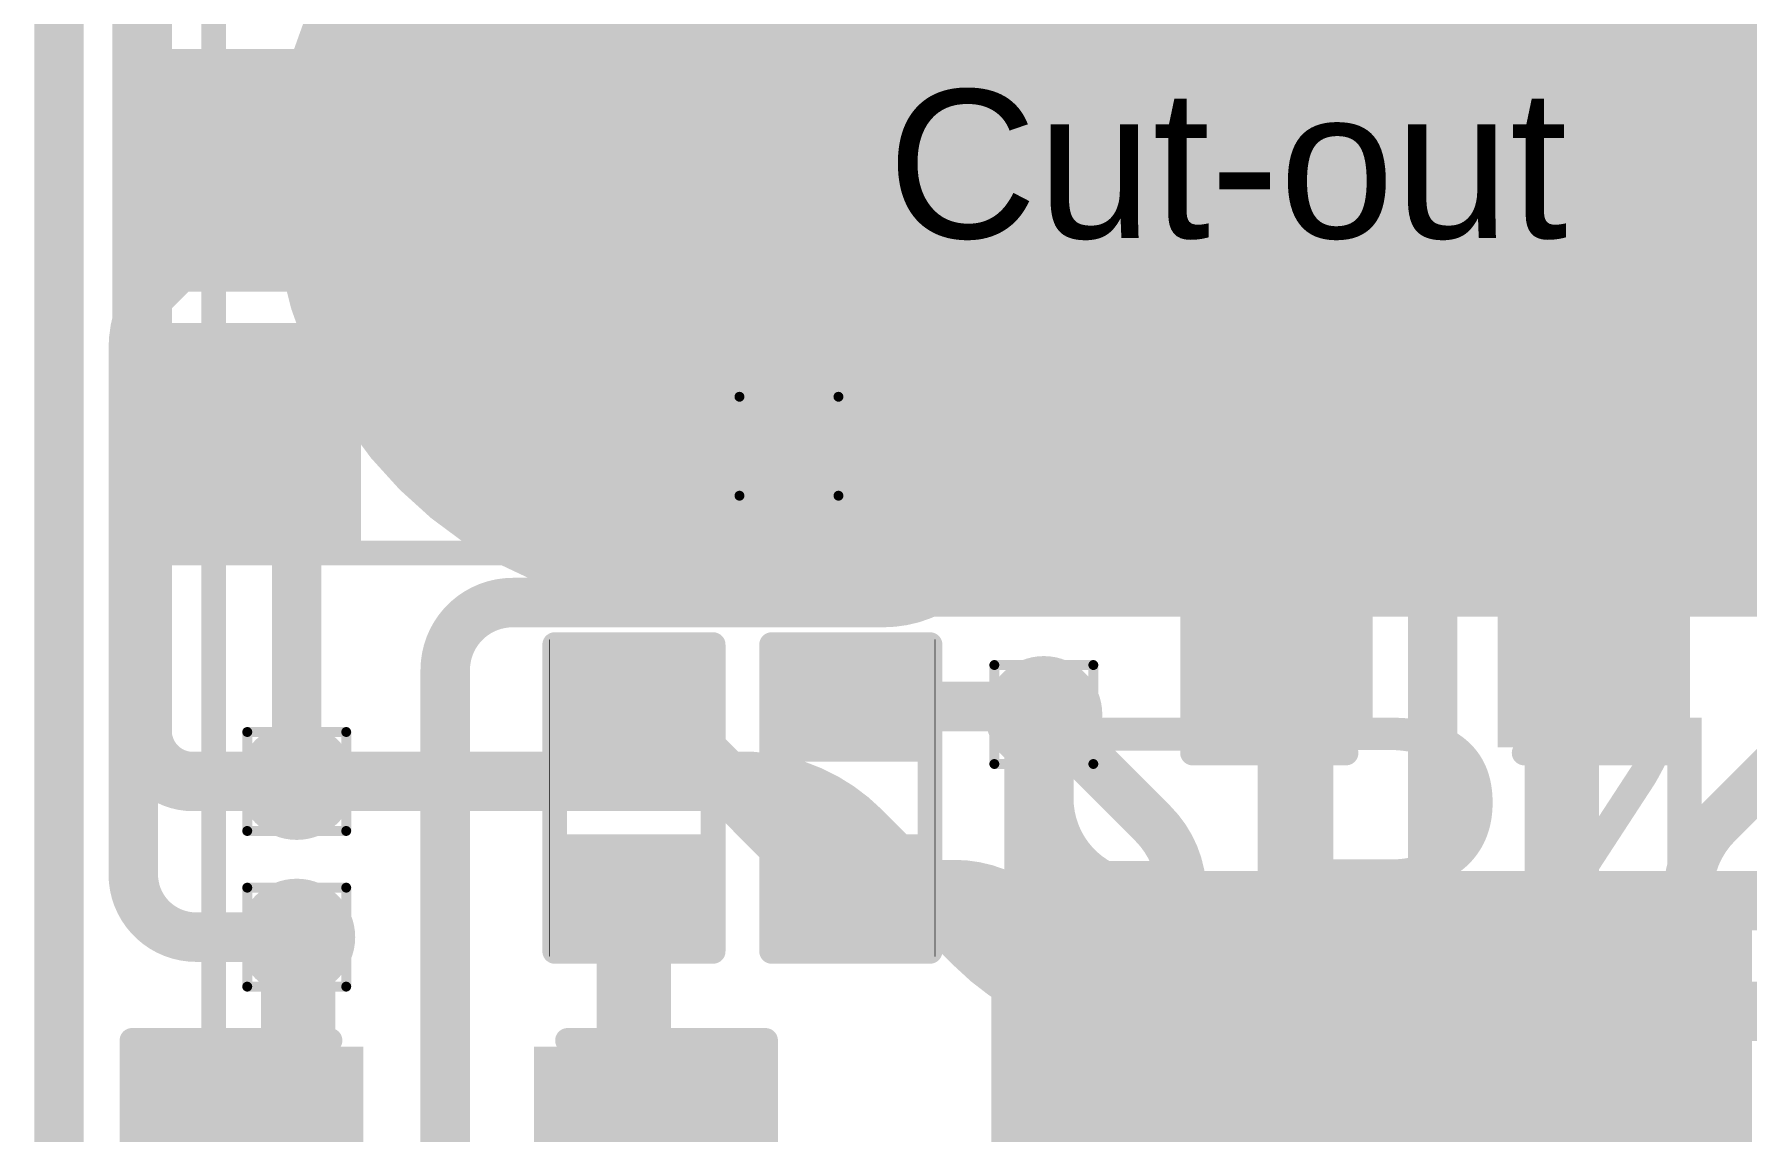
# Model space of a CAD drawing. Header units: inches. Extents: x 3 to 457, y -41 to 239.
# Drawn here: x 153.26 to 162.05, y 8.4 to 14.03 of the extents above; entities that cross this region are included whole.
import ezdxf

# ---------------------------------------------------------------- set-up
doc = ezdxf.new("R2010")
doc.units = ezdxf.units.IN
for name, color, linetype in [('Board Outline', 216, 'Continuous'), ('Bottom Layer', 5, 'Continuous'), ('Bottom Overlay', 54, 'Continuous'), ('Bottom Paste', 16, 'Continuous'), ('Bottom Solder', 6, 'Continuous'), ('Drill Drawing', 1, 'Continuous'), ('Fabrication', 76, 'Continuous'), ('Top Layer', 1, 'Continuous'), ('Top Overlay', 2, 'Continuous'), ('Top Paste', 8, 'Continuous'), ('Top Solder', 216, 'Continuous'), ('Via Holes', 16, 'Continuous')]:
    doc.layers.add(name, color=color, linetype=linetype)
doc.styles.add('Arial', font='', dxfattribs={"height": 0.2})
doc.styles.add('Arial Black_Bold', font='', dxfattribs={"height": 0.2})
doc.styles.get('Arial').set_extended_font_data('Arial')
doc.styles.get('Arial Black_Bold').set_extended_font_data('Arial Black', bold=True)

# ---------------------------------------------------------------- blocks, each defined once
blk = doc.blocks.new('TSSOP_14_79')
at = {"layer": 'Top Layer'}
for points in [[(-3.65, 1.525), (-2.15, 1.525), (-2.15, 1.075), (-3.65, 1.075)], [(-3.65, 0.875), (-2.15, 0.875), (-2.15, 0.425), (-3.65, 0.425)], [(-3.65, 0.225), (-2.15, 0.225), (-2.15, -0.225), (-3.65, -0.225)], [(-3.65, -0.425), (-2.15, -0.425), (-2.15, -0.875), (-3.65, -0.875)], [(-3.65, -1.075), (-2.15, -1.075), (-2.15, -1.525), (-3.65, -1.525)], [(-3.65, -1.725), (-2.15, -1.725), (-2.15, -2.175), (-3.65, -2.175)]]:
    blk.add_hatch(color=1, dxfattribs=at).paths.add_polyline_path(points)
at = {"layer": 'Top Paste'}
for points in [[(-3.65, 1.525), (-2.15, 1.525), (-2.15, 1.075), (-3.65, 1.075)], [(-3.65, 0.875), (-2.15, 0.875), (-2.15, 0.425), (-3.65, 0.425)], [(-3.65, 0.225), (-2.15, 0.225), (-2.15, -0.225), (-3.65, -0.225)], [(-3.65, -0.425), (-2.15, -0.425), (-2.15, -0.875), (-3.65, -0.875)], [(-3.65, -1.075), (-2.15, -1.075), (-2.15, -1.525), (-3.65, -1.525)], [(-3.65, -1.725), (-2.15, -1.725), (-2.15, -2.175), (-3.65, -2.175)]]:
    blk.add_hatch(color=8, dxfattribs=at).paths.add_polyline_path(points)
at = {"layer": 'Top Solder'}
for points in [[(-3.7516, 1.6266), (-2.0484, 1.6266), (-2.0484, 0.9734), (-3.7516, 0.9734)], [(-3.7516, 0.9766), (-2.0484, 0.9766), (-2.0484, 0.3234), (-3.7516, 0.3234)], [(-3.7516, 0.3266), (-2.0484, 0.3266), (-2.0484, -0.3266), (-3.7516, -0.3266)], [(-3.7516, -0.3234), (-2.0484, -0.3234), (-2.0484, -0.9766), (-3.7516, -0.9766)], [(-3.7516, -0.9734), (-2.0484, -0.9734), (-2.0484, -1.6266), (-3.7516, -1.6266)], [(-3.7516, -1.6234), (-2.0484, -1.6234), (-2.0484, -2.2766), (-3.7516, -2.2766)]]:
    blk.add_hatch(color=216, dxfattribs=at).paths.add_polyline_path(points)
blk = doc.blocks.new('R___0402_86')
at = {"layer": 'Top Layer'}
for points in [[(-0.6985, -0.3175), (-0.6985, 0.3175), (-0.2413, 0.3175), (-0.2413, -0.3175)], [(0.2413, -0.3175), (0.2413, 0.3175), (0.6985, 0.3175), (0.6985, -0.3175)]]:
    blk.add_hatch(color=1, dxfattribs=at).paths.add_polyline_path(points)
at = {"layer": 'Top Paste'}
for points in [[(-0.6985, -0.3175), (-0.6985, 0.3175), (-0.2413, 0.3175), (-0.2413, -0.3175)], [(0.2413, -0.3175), (0.2413, 0.3175), (0.6985, 0.3175), (0.6985, -0.3175)]]:
    blk.add_hatch(color=8, dxfattribs=at).paths.add_polyline_path(points)
at = {"layer": 'Top Solder'}
for points in [[(-0.7535, -0.3725), (-0.7535, 0.3725), (-0.1863, 0.3725), (-0.1863, -0.3725)], [(0.1863, -0.3725), (0.1863, 0.3725), (0.7535, 0.3725), (0.7535, -0.3725)]]:
    blk.add_hatch(color=216, dxfattribs=at).paths.add_polyline_path(points)
at = {"layer": 'Top Overlay'}
for points in [[(-0.7874, -0.4064, 0.127, 0.127, 0), (-0.7874, 0.4064, 0.127, 0.127, 0)], [(0.7874, 0.4064, 0.127, 0.127, 0), (-0.7874, 0.4064, 0.127, 0.127, 0)], [(0.7874, -0.4064, 0.127, 0.127, 0), (0.7874, 0.4064, 0.127, 0.127, 0)], [(0.7874, -0.4064, 0.127, 0.127, 0), (-0.7874, -0.4064, 0.127, 0.127, 0)], [(0.8128, -0.4318, 0.00323, 0.00323, 0), (-0.8128, -0.4318, 0.00323, 0.00323, 0)]]:
    blk.add_lwpolyline(points, format="xyseb", dxfattribs=at)
for points in [[(-0.8191, 0.4064, 0.0635, 0.0635, 1), (-0.7556, 0.4064, 0.0635, 0.0635, 1)], [(-0.8191, 0.4064, 0.0635, 0.0635, 1), (-0.7556, 0.4064, 0.0635, 0.0635, 1)], [(0.7556, 0.4064, 0.0635, 0.0635, 1), (0.8191, 0.4064, 0.0635, 0.0635, 1)], [(0.7556, 0.4064, 0.0635, 0.0635, 1), (0.8191, 0.4064, 0.0635, 0.0635, 1)], [(-0.8191, -0.4064, 0.0635, 0.0635, 1), (-0.7556, -0.4064, 0.0635, 0.0635, 1)], [(-0.8191, -0.4064, 0.0635, 0.0635, 1), (-0.7556, -0.4064, 0.0635, 0.0635, 1)], [(0.7556, -0.4064, 0.0635, 0.0635, 1), (0.8191, -0.4064, 0.0635, 0.0635, 1)], [(0.7556, -0.4064, 0.0635, 0.0635, 1), (0.8191, -0.4064, 0.0635, 0.0635, 1)], [(-0.8136, -0.4318, 0.00161, 0.00161, 1), (-0.812, -0.4318, 0.00161, 0.00161, 1)], [(0.812, -0.4318, 0.00161, 0.00161, 1), (0.8136, -0.4318, 0.00161, 0.00161, 1)]]:
    blk.add_lwpolyline(points, format="xyseb", close=True, dxfattribs=at)
blk = doc.blocks.new('R___0402_91')
at = {"layer": 'Top Layer'}
for points in [[(-0.6985, -0.3175), (-0.6985, 0.3175), (-0.2413, 0.3175), (-0.2413, -0.3175)], [(0.2413, -0.3175), (0.2413, 0.3175), (0.6985, 0.3175), (0.6985, -0.3175)]]:
    blk.add_hatch(color=1, dxfattribs=at).paths.add_polyline_path(points)
at = {"layer": 'Top Paste'}
for points in [[(-0.6985, -0.3175), (-0.6985, 0.3175), (-0.2413, 0.3175), (-0.2413, -0.3175)], [(0.2413, -0.3175), (0.2413, 0.3175), (0.6985, 0.3175), (0.6985, -0.3175)]]:
    blk.add_hatch(color=8, dxfattribs=at).paths.add_polyline_path(points)
at = {"layer": 'Top Solder'}
for points in [[(-0.7535, -0.3725), (-0.7535, 0.3725), (-0.1863, 0.3725), (-0.1863, -0.3725)], [(0.1863, -0.3725), (0.1863, 0.3725), (0.7535, 0.3725), (0.7535, -0.3725)]]:
    blk.add_hatch(color=216, dxfattribs=at).paths.add_polyline_path(points)
at = {"layer": 'Top Overlay'}
for points in [[(-0.7874, 0.4064, 0.127, 0.127, 0), (-0.7874, -0.4064, 0.127, 0.127, 0)], [(-0.7874, 0.4064, 0.127, 0.127, 0), (0.7874, 0.4064, 0.127, 0.127, 0)], [(0.7874, 0.4064, 0.127, 0.127, 0), (0.7874, -0.4064, 0.127, 0.127, 0)], [(-0.7874, -0.4064, 0.127, 0.127, 0), (0.7874, -0.4064, 0.127, 0.127, 0)], [(-0.8128, -0.4318, 0.00323, 0.00323, 0), (0.8128, -0.4318, 0.00323, 0.00323, 0)]]:
    blk.add_lwpolyline(points, format="xyseb", dxfattribs=at)
for points in [[(-0.8191, 0.4064, 0.0635, 0.0635, 1), (-0.7556, 0.4064, 0.0635, 0.0635, 1)], [(-0.8191, 0.4064, 0.0635, 0.0635, 1), (-0.7556, 0.4064, 0.0635, 0.0635, 1)], [(0.7556, 0.4064, 0.0635, 0.0635, 1), (0.8191, 0.4064, 0.0635, 0.0635, 1)], [(0.7556, 0.4064, 0.0635, 0.0635, 1), (0.8191, 0.4064, 0.0635, 0.0635, 1)], [(-0.8191, -0.4064, 0.0635, 0.0635, 1), (-0.7556, -0.4064, 0.0635, 0.0635, 1)], [(-0.8191, -0.4064, 0.0635, 0.0635, 1), (-0.7556, -0.4064, 0.0635, 0.0635, 1)], [(0.7556, -0.4064, 0.0635, 0.0635, 1), (0.8191, -0.4064, 0.0635, 0.0635, 1)], [(0.7556, -0.4064, 0.0635, 0.0635, 1), (0.8191, -0.4064, 0.0635, 0.0635, 1)], [(-0.8136, -0.4318, 0.00161, 0.00161, 1), (-0.812, -0.4318, 0.00161, 0.00161, 1)], [(0.812, -0.4318, 0.00161, 0.00161, 1), (0.8136, -0.4318, 0.00161, 0.00161, 1)]]:
    blk.add_lwpolyline(points, format="xyseb", close=True, dxfattribs=at)
blk = doc.blocks.new('C___0805_99')
at = {"layer": 'Top Layer'}
for points in [[(-1.524, 0.762), (-0.508, 0.762), (-0.508, -0.762), (-1.524, -0.762)], [(0.508, 0.762), (1.524, 0.762), (1.524, -0.762), (0.508, -0.762)]]:
    blk.add_hatch(color=1, dxfattribs=at).paths.add_polyline_path(points)
at = {"layer": 'Top Paste'}
for points in [[(-1.524, 0.762), (-0.508, 0.762), (-0.508, -0.762), (-1.524, -0.762)], [(0.508, 0.762), (1.524, 0.762), (1.524, -0.762), (0.508, -0.762)]]:
    blk.add_hatch(color=8, dxfattribs=at).paths.add_polyline_path(points)
at = {"layer": 'Top Solder'}
for points in [[(-1.594, 0.832), (-0.438, 0.832), (-0.438, -0.832), (-1.594, -0.832)], [(0.438, 0.832), (1.594, 0.832), (1.594, -0.832), (0.438, -0.832)]]:
    blk.add_hatch(color=216, dxfattribs=at).paths.add_polyline_path(points)
at = {"layer": 'Top Overlay'}
for points in [[(-1.6256, 0.8636, 0.127, 0.127, 0), (-1.6256, -0.8636, 0.127, 0.127, 0)], [(-0.6096, 0.8636, 0.127, 0.127, 0), (-1.6256, 0.8636, 0.127, 0.127, 0)], [(1.6256, 0.8636, 0.127, 0.127, 0), (0.6096, 0.8636, 0.127, 0.127, 0)], [(1.6256, 0.8636, 0.127, 0.127, 0), (1.6256, -0.8636, 0.127, 0.127, 0)], [(-0.6096, -0.8636, 0.127, 0.127, 0), (-1.6256, -0.8636, 0.127, 0.127, 0)], [(1.6256, -0.8636, 0.127, 0.127, 0), (0.6096, -0.8636, 0.127, 0.127, 0)]]:
    blk.add_lwpolyline(points, format="xyseb", dxfattribs=at)
for points in [[(-1.6574, 0.8636, 0.0635, 0.0635, 1), (-1.5938, 0.8636, 0.0635, 0.0635, 1)], [(-1.6574, 0.8636, 0.0635, 0.0635, 1), (-1.5938, 0.8636, 0.0635, 0.0635, 1)], [(-0.6413, 0.8636, 0.0635, 0.0635, 1), (-0.5778, 0.8636, 0.0635, 0.0635, 1)], [(0.5778, 0.8636, 0.0635, 0.0635, 1), (0.6413, 0.8636, 0.0635, 0.0635, 1)], [(1.5938, 0.8636, 0.0635, 0.0635, 1), (1.6574, 0.8636, 0.0635, 0.0635, 1)], [(1.5938, 0.8636, 0.0635, 0.0635, 1), (1.6574, 0.8636, 0.0635, 0.0635, 1)], [(-1.6574, -0.8636, 0.0635, 0.0635, 1), (-1.5938, -0.8636, 0.0635, 0.0635, 1)], [(-1.6574, -0.8636, 0.0635, 0.0635, 1), (-1.5938, -0.8636, 0.0635, 0.0635, 1)], [(-0.6413, -0.8636, 0.0635, 0.0635, 1), (-0.5778, -0.8636, 0.0635, 0.0635, 1)], [(0.5778, -0.8636, 0.0635, 0.0635, 1), (0.6413, -0.8636, 0.0635, 0.0635, 1)], [(1.5938, -0.8636, 0.0635, 0.0635, 1), (1.6574, -0.8636, 0.0635, 0.0635, 1)], [(1.5938, -0.8636, 0.0635, 0.0635, 1), (1.6574, -0.8636, 0.0635, 0.0635, 1)]]:
    blk.add_lwpolyline(points, format="xyseb", close=True, dxfattribs=at)
blk = doc.blocks.new('C___0603_103')
at = {"layer": 'Top Layer'}
for points in [[(-0.381, 0.4445), (-0.381, -0.4445), (-1.143, -0.4445), (-1.143, 0.4445)], [(1.143, 0.4445), (1.143, -0.4445), (0.381, -0.4445), (0.381, 0.4445)]]:
    blk.add_hatch(color=1, dxfattribs=at).paths.add_polyline_path(points)
at = {"layer": 'Top Paste'}
for points in [[(-0.381, 0.4445), (-0.381, -0.4445), (-1.143, -0.4445), (-1.143, 0.4445)], [(1.143, 0.4445), (1.143, -0.4445), (0.381, -0.4445), (0.381, 0.4445)]]:
    blk.add_hatch(color=8, dxfattribs=at).paths.add_polyline_path(points)
at = {"layer": 'Top Solder'}
for points in [[(-0.321, 0.5045), (-0.321, -0.5045), (-1.203, -0.5045), (-1.203, 0.5045)], [(1.203, 0.5045), (1.203, -0.5045), (0.321, -0.5045), (0.321, 0.5045)]]:
    blk.add_hatch(color=216, dxfattribs=at).paths.add_polyline_path(points)
at = {"layer": 'Top Overlay'}
for points in [[(-0.4572, 0.5334, 0.127, 0.127, 0), (-1.2446, 0.5334, 0.127, 0.127, 0)], [(-1.2446, 0.5334, 0.127, 0.127, 0), (-1.2446, -0.5334, 0.127, 0.127, 0)], [(1.2446, 0.5334, 0.127, 0.127, 0), (0.4572, 0.5334, 0.127, 0.127, 0)], [(1.2446, 0.5334, 0.127, 0.127, 0), (1.2446, -0.5334, 0.127, 0.127, 0)], [(-0.4572, -0.5334, 0.127, 0.127, 0), (-1.2446, -0.5334, 0.127, 0.127, 0)], [(1.2446, -0.5334, 0.127, 0.127, 0), (0.4572, -0.5334, 0.127, 0.127, 0)]]:
    blk.add_lwpolyline(points, format="xyseb", dxfattribs=at)
for points in [[(-1.2764, 0.5334, 0.0635, 0.0635, 1), (-1.2128, 0.5334, 0.0635, 0.0635, 1)], [(-1.2764, 0.5334, 0.0635, 0.0635, 1), (-1.2128, 0.5334, 0.0635, 0.0635, 1)], [(-0.4889, 0.5334, 0.0635, 0.0635, 1), (-0.4254, 0.5334, 0.0635, 0.0635, 1)], [(0.4254, 0.5334, 0.0635, 0.0635, 1), (0.4889, 0.5334, 0.0635, 0.0635, 1)], [(1.2128, 0.5334, 0.0635, 0.0635, 1), (1.2764, 0.5334, 0.0635, 0.0635, 1)], [(1.2128, 0.5334, 0.0635, 0.0635, 1), (1.2764, 0.5334, 0.0635, 0.0635, 1)], [(-1.2764, -0.5334, 0.0635, 0.0635, 1), (-1.2128, -0.5334, 0.0635, 0.0635, 1)], [(-1.2764, -0.5334, 0.0635, 0.0635, 1), (-1.2128, -0.5334, 0.0635, 0.0635, 1)], [(-0.4889, -0.5334, 0.0635, 0.0635, 1), (-0.4254, -0.5334, 0.0635, 0.0635, 1)], [(0.4254, -0.5334, 0.0635, 0.0635, 1), (0.4889, -0.5334, 0.0635, 0.0635, 1)], [(1.2128, -0.5334, 0.0635, 0.0635, 1), (1.2764, -0.5334, 0.0635, 0.0635, 1)], [(1.2128, -0.5334, 0.0635, 0.0635, 1), (1.2764, -0.5334, 0.0635, 0.0635, 1)]]:
    blk.add_lwpolyline(points, format="xyseb", close=True, dxfattribs=at)
blk = doc.blocks.new('____0402_105')
at = {"layer": 'Top Layer'}
for points in [[(-0.6985, -0.3175), (-0.6985, 0.3175), (-0.2413, 0.3175), (-0.2413, -0.3175)], [(0.2413, -0.3175), (0.2413, 0.3175), (0.6985, 0.3175), (0.6985, -0.3175)]]:
    blk.add_hatch(color=1, dxfattribs=at).paths.add_polyline_path(points)
at = {"layer": 'Top Paste'}
for points in [[(-0.6985, -0.3175), (-0.6985, 0.3175), (-0.2413, 0.3175), (-0.2413, -0.3175)], [(0.2413, -0.3175), (0.2413, 0.3175), (0.6985, 0.3175), (0.6985, -0.3175)]]:
    blk.add_hatch(color=8, dxfattribs=at).paths.add_polyline_path(points)
at = {"layer": 'Top Solder'}
for points in [[(-0.7585, -0.3775), (-0.7585, 0.3775), (-0.1813, 0.3775), (-0.1813, -0.3775)], [(0.1813, -0.3775), (0.1813, 0.3775), (0.7585, 0.3775), (0.7585, -0.3775)]]:
    blk.add_hatch(color=216, dxfattribs=at).paths.add_polyline_path(points)
at = {"layer": 'Top Overlay'}
for points in [[(-0.2794, 0.4064, 0.127, 0.127, 0), (-0.7874, 0.4064, 0.127, 0.127, 0)], [(-0.7874, 0.4064, 0.127, 0.127, 0), (-0.7874, -0.4064, 0.127, 0.127, 0)], [(0.7874, 0.4064, 0.127, 0.127, 0), (0.2794, 0.4064, 0.127, 0.127, 0)], [(0.7874, 0.4064, 0.127, 0.127, 0), (0.7874, -0.4064, 0.127, 0.127, 0)], [(-0.2794, -0.4064, 0.127, 0.127, 0), (-0.7874, -0.4064, 0.127, 0.127, 0)], [(0.7874, -0.4064, 0.127, 0.127, 0), (0.2794, -0.4064, 0.127, 0.127, 0)]]:
    blk.add_lwpolyline(points, format="xyseb", dxfattribs=at)
for points in [[(-0.8191, 0.4064, 0.0635, 0.0635, 1), (-0.7556, 0.4064, 0.0635, 0.0635, 1)], [(-0.8191, 0.4064, 0.0635, 0.0635, 1), (-0.7556, 0.4064, 0.0635, 0.0635, 1)], [(-0.3111, 0.4064, 0.0635, 0.0635, 1), (-0.2477, 0.4064, 0.0635, 0.0635, 1)], [(0.2477, 0.4064, 0.0635, 0.0635, 1), (0.3111, 0.4064, 0.0635, 0.0635, 1)], [(0.7556, 0.4064, 0.0635, 0.0635, 1), (0.8191, 0.4064, 0.0635, 0.0635, 1)], [(0.7556, 0.4064, 0.0635, 0.0635, 1), (0.8191, 0.4064, 0.0635, 0.0635, 1)], [(-0.8191, -0.4064, 0.0635, 0.0635, 1), (-0.7556, -0.4064, 0.0635, 0.0635, 1)], [(-0.8191, -0.4064, 0.0635, 0.0635, 1), (-0.7556, -0.4064, 0.0635, 0.0635, 1)], [(-0.3111, -0.4064, 0.0635, 0.0635, 1), (-0.2477, -0.4064, 0.0635, 0.0635, 1)], [(0.2477, -0.4064, 0.0635, 0.0635, 1), (0.3111, -0.4064, 0.0635, 0.0635, 1)], [(0.7556, -0.4064, 0.0635, 0.0635, 1), (0.8191, -0.4064, 0.0635, 0.0635, 1)], [(0.7556, -0.4064, 0.0635, 0.0635, 1), (0.8191, -0.4064, 0.0635, 0.0635, 1)]]:
    blk.add_lwpolyline(points, format="xyseb", close=True, dxfattribs=at)
blk = doc.blocks.new('S______B______120')
at = {"layer": 'Top Layer'}
for points in [[(-1.143, -0.4445), (-1.143, 0.4445), (-0.381, 0.4445), (-0.381, -0.4445)], [(0.381, -0.4445), (0.381, 0.4445), (1.143, 0.4445), (1.143, -0.4445)]]:
    blk.add_hatch(color=1, dxfattribs=at).paths.add_polyline_path(points)
at = {"layer": 'Top Paste'}
for points in [[(-1.143, -0.4445), (-1.143, 0.4445), (-0.381, 0.4445), (-0.381, -0.4445)], [(0.381, -0.4445), (0.381, 0.4445), (1.143, 0.4445), (1.143, -0.4445)]]:
    blk.add_hatch(color=8, dxfattribs=at).paths.add_polyline_path(points)
at = {"layer": 'Top Solder'}
for points in [[(-1.2446, -0.5461), (-1.2446, 0.5461), (-0.2794, 0.5461), (-0.2794, -0.5461)], [(0.2794, -0.5461), (0.2794, 0.5461), (1.2446, 0.5461), (1.2446, -0.5461)]]:
    blk.add_hatch(color=216, dxfattribs=at).paths.add_polyline_path(points)
at = {"layer": 'Top Overlay'}
for points in [[(-1.27, -0.5588, 0.127, 0.127, 0), (-1.27, 0.5588, 0.127, 0.127, 0)], [(-1.27, 0.5588, 0.127, 0.127, 0), (1.27, 0.5588, 0.127, 0.127, 0)], [(1.27, -0.5588, 0.127, 0.127, 0), (1.27, 0.5588, 0.127, 0.127, 0)], [(-1.27, -0.5588, 0.127, 0.127, 0), (1.27, -0.5588, 0.127, 0.127, 0)]]:
    blk.add_lwpolyline(points, format="xyseb", dxfattribs=at)
for points in [[(-1.30175, 0.5588, 0.0635, 0.0635, 1), (-1.23825, 0.5588, 0.0635, 0.0635, 1)], [(-1.30175, 0.5588, 0.0635, 0.0635, 1), (-1.23825, 0.5588, 0.0635, 0.0635, 1)], [(1.23825, 0.5588, 0.0635, 0.0635, 1), (1.30175, 0.5588, 0.0635, 0.0635, 1)], [(1.23825, 0.5588, 0.0635, 0.0635, 1), (1.30175, 0.5588, 0.0635, 0.0635, 1)], [(-1.30175, -0.5588, 0.0635, 0.0635, 1), (-1.23825, -0.5588, 0.0635, 0.0635, 1)], [(-1.30175, -0.5588, 0.0635, 0.0635, 1), (-1.23825, -0.5588, 0.0635, 0.0635, 1)], [(1.23825, -0.5588, 0.0635, 0.0635, 1), (1.30175, -0.5588, 0.0635, 0.0635, 1)], [(1.23825, -0.5588, 0.0635, 0.0635, 1), (1.30175, -0.5588, 0.0635, 0.0635, 1)]]:
    blk.add_lwpolyline(points, format="xyseb", close=True, dxfattribs=at)
blk = doc.blocks.new('S______B______121')
at = {"layer": 'Top Layer'}
for points in [[(-1.143, -0.4445), (-1.143, 0.4445), (-0.381, 0.4445), (-0.381, -0.4445)], [(0.381, -0.4445), (0.381, 0.4445), (1.143, 0.4445), (1.143, -0.4445)]]:
    blk.add_hatch(color=1, dxfattribs=at).paths.add_polyline_path(points)
at = {"layer": 'Top Paste'}
for points in [[(-1.143, -0.4445), (-1.143, 0.4445), (-0.381, 0.4445), (-0.381, -0.4445)], [(0.381, -0.4445), (0.381, 0.4445), (1.143, 0.4445), (1.143, -0.4445)]]:
    blk.add_hatch(color=8, dxfattribs=at).paths.add_polyline_path(points)
at = {"layer": 'Top Solder'}
for points in [[(-1.2446, -0.5461), (-1.2446, 0.5461), (-0.2794, 0.5461), (-0.2794, -0.5461)], [(0.2794, -0.5461), (0.2794, 0.5461), (1.2446, 0.5461), (1.2446, -0.5461)]]:
    blk.add_hatch(color=216, dxfattribs=at).paths.add_polyline_path(points)
at = {"layer": 'Top Overlay'}
for points in [[(1.27, 0.5588, 0.127, 0.127, 0), (-1.27, 0.5588, 0.127, 0.127, 0)], [(-1.27, 0.5588, 0.127, 0.127, 0), (-1.27, -0.5588, 0.127, 0.127, 0)], [(1.27, 0.5588, 0.127, 0.127, 0), (1.27, -0.5588, 0.127, 0.127, 0)], [(1.27, -0.5588, 0.127, 0.127, 0), (-1.27, -0.5588, 0.127, 0.127, 0)]]:
    blk.add_lwpolyline(points, format="xyseb", dxfattribs=at)
for points in [[(-1.30175, 0.5588, 0.0635, 0.0635, 1), (-1.23825, 0.5588, 0.0635, 0.0635, 1)], [(-1.30175, 0.5588, 0.0635, 0.0635, 1), (-1.23825, 0.5588, 0.0635, 0.0635, 1)], [(1.23825, 0.5588, 0.0635, 0.0635, 1), (1.30175, 0.5588, 0.0635, 0.0635, 1)], [(1.23825, 0.5588, 0.0635, 0.0635, 1), (1.30175, 0.5588, 0.0635, 0.0635, 1)], [(-1.30175, -0.5588, 0.0635, 0.0635, 1), (-1.23825, -0.5588, 0.0635, 0.0635, 1)], [(-1.30175, -0.5588, 0.0635, 0.0635, 1), (-1.23825, -0.5588, 0.0635, 0.0635, 1)], [(1.23825, -0.5588, 0.0635, 0.0635, 1), (1.30175, -0.5588, 0.0635, 0.0635, 1)], [(1.23825, -0.5588, 0.0635, 0.0635, 1), (1.30175, -0.5588, 0.0635, 0.0635, 1)]]:
    blk.add_lwpolyline(points, format="xyseb", close=True, dxfattribs=at)
blk = doc.blocks.new('SEMG_PAD_B_240')
at = {"layer": 'Bottom Layer'}
h = blk.add_hatch(color=5, dxfattribs=at)
edge = h.paths.add_edge_path()
edge.add_arc((-3.15, 0.0128), 2.1, 90, 270)
edge.add_line((-3.15, -2.0872), (3.15, -2.0872))
edge.add_arc((3.15, 0.0128), 2.1, 270, 450)
edge.add_line((3.15, 2.1128), (-3.15, 2.1128))
at = {"layer": 'Bottom Paste'}
h = blk.add_hatch(color=16, dxfattribs=at)
edge = h.paths.add_edge_path()
edge.add_arc((-3.15, 0.0128), 2.1, 90, 270)
edge.add_line((-3.15, -2.0872), (3.15, -2.0872))
edge.add_arc((3.15, 0.0128), 2.1, 270, 450)
edge.add_line((3.15, 2.1128), (-3.15, 2.1128))
at = {"layer": 'Bottom Solder'}
h = blk.add_hatch(color=6, dxfattribs=at)
edge = h.paths.add_edge_path()
edge.add_arc((-3.15, 0.0128), 2.2016, 90, 270)
edge.add_line((-3.15, -2.1888), (3.15, -2.1888))
edge.add_arc((3.15, 0.0128), 2.2016, 270, 450)
edge.add_line((3.15, 2.2144), (-3.15, 2.2144))
at = {"layer": 'Bottom Overlay'}
blk.add_lwpolyline([(5.6833, 10.9658, 0.127, 0.127, 0), (5.6833, -10.9656, 0.127, 0.127, 0)], format="xyseb", dxfattribs=at)

msp = doc.modelspace()

# ---------------------------------------------------------------- hatches: boundary and pattern name
at = {"layer": 'Bottom Layer'}
h = msp.add_hatch(color=5, dxfattribs=at)
edge = h.paths.add_edge_path()
edge.add_arc((157.1374, 11.9183), 0.3, 0, 360)
h = msp.add_hatch(color=5, dxfattribs=at)
edge = h.paths.add_edge_path()
edge.add_arc((158.4455, 10.541), 0.3, 0, 360)
h = msp.add_hatch(color=5, dxfattribs=at)
edge = h.paths.add_edge_path()
edge.add_arc((154.6114, 10.1972), 0.3, 0, 360)
h = msp.add_hatch(color=5, dxfattribs=at)
edge = h.paths.add_edge_path()
edge.add_arc((154.6114, 9.398), 0.3, 0, 360)
at = {"layer": 'Top Layer'}
msp.add_hatch(color=1, dxfattribs=at).paths.add_polyline_path([(161.1519, 12.4136), (161.7932, 12.4136), (161.7932, 13.0486), (161.1519, 13.0486)])
h = msp.add_hatch(color=1, dxfattribs=at)
edge = h.paths.add_edge_path()
edge.add_arc((157.1374, 11.9183), 0.3, 0, 360)
h = msp.add_hatch(color=1, dxfattribs=at)
edge = h.paths.add_edge_path()
edge.add_arc((158.4455, 10.541), 0.3, 0, 360)
h = msp.add_hatch(color=1, dxfattribs=at)
edge = h.paths.add_edge_path()
edge.add_arc((154.6114, 10.1972), 0.3, 0, 360)
h = msp.add_hatch(color=1, dxfattribs=at)
edge = h.paths.add_edge_path()
edge.add_arc((154.6114, 9.398), 0.3, 0, 360)
at = {"layer": 'Via Holes'}
h = msp.add_hatch(color=7, dxfattribs=at)
edge = h.paths.add_edge_path()
edge.add_arc((157.1374, 11.9183), 0.15, 0, 360)
h = msp.add_hatch(color=7, dxfattribs=at)
edge = h.paths.add_edge_path()
edge.add_arc((158.4455, 10.541), 0.15, 0, 360)
h = msp.add_hatch(color=7, dxfattribs=at)
edge = h.paths.add_edge_path()
edge.add_arc((154.6114, 10.1972), 0.15, 0, 360)
h = msp.add_hatch(color=7, dxfattribs=at)
edge = h.paths.add_edge_path()
edge.add_arc((154.6114, 9.398), 0.15, 0, 360)

# ---------------------------------------------------------------- linework, layer by layer
at = {"layer": 'Board Outline'}
msp.add_lwpolyline([(153.3913, 2.3169, 0.127, 0.127, 0), (153.3915, 24.1726, 0.127, 0.127, 0)], format="xyseb", dxfattribs=at)
at = {"layer": 'Bottom Layer'}
for points in [[(153.818, 10.4572, 0.3048, 0.3048, 0), (153.818, 16.9572, 0.3048, 0.3048, 0)], [(158.4455, 10.1105, 0.3048, 0.3048, 0), (158.4455, 10.541, 0.3048, 0.3048, 0)], [(154.078, 10.1972, 0.3048, 0.3048, -0.414214), (153.818, 10.4572, 0.3048, 0.3048, 0)], [(154.078, 10.1972, 0.3048, 0.3048, 0), (154.6114, 10.1972, 0.3048, 0.3048, 0)], [(154.6114, 10.1972, 0.3048, 0.3048, 0), (156.8151, 10.1972, 0.3048, 0.3048, 0)], [(156.8151, 10.1972, 0.3048, 0.3048, 0), (156.8582, 10.1989, 0.3048, 0.3048, 0)], [(156.8582, 10.1989, 0.3048, 0.3048, -0.209443), (157.5056, 9.9458, 0.3048, 0.3048, 0)], [(158.9714, 9.5846, 0.3048, 0.3048, -0.414214), (158.4455, 10.1105, 0.3048, 0.3048, 0)], [(157.5056, 9.9458, 0.3048, 0.3048, 0), (158.0965, 9.3549, 0.3048, 0.3048, 0)], [(158.9714, 9.5846, 0.3048, 0.3048, 0), (164.6183, 9.5846, 0.3048, 0.3048, 0)], [(154.6182, 6.1881, 0.381, 0.381, 0), (154.6182, 9.398, 0.381, 0.381, 0)], [(158.9094, 9.017, 0.3048, 0.3048, -0.199559), (158.0965, 9.3549, 0.3048, 0.3048, 0)], [(158.9094, 9.017, 0.3048, 0.3048, 0), (163.857, 9.017, 0.3048, 0.3048, 0)]]:
    msp.add_lwpolyline(points, format="xyseb", dxfattribs=at)
for points in [[(158.3693, 10.541, 0.1524, 0.1524, 1), (158.5217, 10.541, 0.1524, 0.1524, 1)], [(153.7418, 10.4572, 0.1524, 0.1524, 1), (153.8942, 10.4572, 0.1524, 0.1524, 1)], [(153.7418, 10.4572, 0.1524, 0.1524, 1), (153.8942, 10.4572, 0.1524, 0.1524, 1)], [(154.0018, 10.1972, 0.1524, 0.1524, 1), (154.1542, 10.1972, 0.1524, 0.1524, 1)], [(154.0018, 10.1972, 0.1524, 0.1524, 1), (154.1542, 10.1972, 0.1524, 0.1524, 1)], [(154.5352, 10.1972, 0.1524, 0.1524, 1), (154.6876, 10.1972, 0.1524, 0.1524, 1)], [(154.5352, 10.1972, 0.1524, 0.1524, 1), (154.6876, 10.1972, 0.1524, 0.1524, 1)], [(156.7389, 10.1972, 0.1524, 0.1524, 1), (156.8913, 10.1972, 0.1524, 0.1524, 1)], [(156.7389, 10.1972, 0.1524, 0.1524, 1), (156.8913, 10.1972, 0.1524, 0.1524, 1)], [(156.782, 10.1989, 0.1524, 0.1524, 1), (156.9344, 10.1989, 0.1524, 0.1524, 1)], [(156.782, 10.1989, 0.1524, 0.1524, 1), (156.9344, 10.1989, 0.1524, 0.1524, 1)], [(158.3693, 10.1105, 0.1524, 0.1524, 1), (158.5217, 10.1105, 0.1524, 0.1524, 1)], [(158.3693, 10.1105, 0.1524, 0.1524, 1), (158.5217, 10.1105, 0.1524, 0.1524, 1)], [(157.4294, 9.9458, 0.1524, 0.1524, 1), (157.5818, 9.9458, 0.1524, 0.1524, 1)], [(157.4294, 9.9458, 0.1524, 0.1524, 1), (157.5818, 9.9458, 0.1524, 0.1524, 1)], [(158.8952, 9.5846, 0.1524, 0.1524, 1), (159.0476, 9.5846, 0.1524, 0.1524, 1)], [(158.8952, 9.5846, 0.1524, 0.1524, 1), (159.0476, 9.5846, 0.1524, 0.1524, 1)], [(154.523, 9.398, 0.1905, 0.1905, 1), (154.7135, 9.398, 0.1905, 0.1905, 1)], [(158.0203, 9.3549, 0.1524, 0.1524, 1), (158.1727, 9.3549, 0.1524, 0.1524, 1)], [(158.0203, 9.3549, 0.1524, 0.1524, 1), (158.1727, 9.3549, 0.1524, 0.1524, 1)], [(158.8332, 9.017, 0.1524, 0.1524, 1), (158.9856, 9.017, 0.1524, 0.1524, 1)], [(158.8332, 9.017, 0.1524, 0.1524, 1), (158.9856, 9.017, 0.1524, 0.1524, 1)]]:
    msp.add_lwpolyline(points, format="xyseb", close=True, dxfattribs=at)
at = {"layer": 'Drill Drawing'}
for points in [[(156.8834, 12.1723, 0.0508, 0.0508, 0), (157.3914, 12.1723, 0.0508, 0.0508, 0)], [(156.8834, 11.6643, 0.0508, 0.0508, 0), (156.8834, 12.1723, 0.0508, 0.0508, 0)], [(157.3914, 11.6643, 0.0508, 0.0508, 0), (157.3914, 12.1723, 0.0508, 0.0508, 0)], [(156.8834, 11.6643, 0.0508, 0.0508, 0), (157.3914, 11.6643, 0.0508, 0.0508, 0)], [(158.1915, 10.795, 0.0508, 0.0508, 0), (158.6995, 10.795, 0.0508, 0.0508, 0)], [(158.1915, 10.287, 0.0508, 0.0508, 0), (158.1915, 10.795, 0.0508, 0.0508, 0)], [(158.6995, 10.287, 0.0508, 0.0508, 0), (158.6995, 10.795, 0.0508, 0.0508, 0)], [(154.3574, 10.4512, 0.0508, 0.0508, 0), (154.8654, 10.4512, 0.0508, 0.0508, 0)], [(154.3574, 9.9432, 0.0508, 0.0508, 0), (154.3574, 10.4512, 0.0508, 0.0508, 0)], [(154.8654, 9.9432, 0.0508, 0.0508, 0), (154.8654, 10.4512, 0.0508, 0.0508, 0)], [(158.1915, 10.287, 0.0508, 0.0508, 0), (158.6995, 10.287, 0.0508, 0.0508, 0)], [(154.3574, 9.9432, 0.0508, 0.0508, 0), (154.8654, 9.9432, 0.0508, 0.0508, 0)], [(154.3574, 9.652, 0.0508, 0.0508, 0), (154.8654, 9.652, 0.0508, 0.0508, 0)], [(154.3574, 9.144, 0.0508, 0.0508, 0), (154.3574, 9.652, 0.0508, 0.0508, 0)], [(154.8654, 9.144, 0.0508, 0.0508, 0), (154.8654, 9.652, 0.0508, 0.0508, 0)], [(154.3574, 9.144, 0.0508, 0.0508, 0), (154.8654, 9.144, 0.0508, 0.0508, 0)]]:
    msp.add_lwpolyline(points, format="xyseb", dxfattribs=at)
for points in [[(156.8707, 12.1723, 0.0254, 0.0254, 1), (156.8961, 12.1723, 0.0254, 0.0254, 1)], [(156.8707, 12.1723, 0.0254, 0.0254, 1), (156.8961, 12.1723, 0.0254, 0.0254, 1)], [(157.3787, 12.1723, 0.0254, 0.0254, 1), (157.4041, 12.1723, 0.0254, 0.0254, 1)], [(157.3787, 12.1723, 0.0254, 0.0254, 1), (157.4041, 12.1723, 0.0254, 0.0254, 1)], [(156.8707, 11.6643, 0.0254, 0.0254, 1), (156.8961, 11.6643, 0.0254, 0.0254, 1)], [(156.8707, 11.6643, 0.0254, 0.0254, 1), (156.8961, 11.6643, 0.0254, 0.0254, 1)], [(157.3787, 11.6643, 0.0254, 0.0254, 1), (157.4041, 11.6643, 0.0254, 0.0254, 1)], [(157.3787, 11.6643, 0.0254, 0.0254, 1), (157.4041, 11.6643, 0.0254, 0.0254, 1)], [(158.1788, 10.795, 0.0254, 0.0254, 1), (158.2042, 10.795, 0.0254, 0.0254, 1)], [(158.1788, 10.795, 0.0254, 0.0254, 1), (158.2042, 10.795, 0.0254, 0.0254, 1)], [(158.6868, 10.795, 0.0254, 0.0254, 1), (158.7122, 10.795, 0.0254, 0.0254, 1)], [(158.6868, 10.795, 0.0254, 0.0254, 1), (158.7122, 10.795, 0.0254, 0.0254, 1)], [(154.3447, 10.4512, 0.0254, 0.0254, 1), (154.3701, 10.4512, 0.0254, 0.0254, 1)], [(154.3447, 10.4512, 0.0254, 0.0254, 1), (154.3701, 10.4512, 0.0254, 0.0254, 1)], [(154.8527, 10.4512, 0.0254, 0.0254, 1), (154.8781, 10.4512, 0.0254, 0.0254, 1)], [(154.8527, 10.4512, 0.0254, 0.0254, 1), (154.8781, 10.4512, 0.0254, 0.0254, 1)], [(158.1788, 10.287, 0.0254, 0.0254, 1), (158.2042, 10.287, 0.0254, 0.0254, 1)], [(158.1788, 10.287, 0.0254, 0.0254, 1), (158.2042, 10.287, 0.0254, 0.0254, 1)], [(158.6868, 10.287, 0.0254, 0.0254, 1), (158.7122, 10.287, 0.0254, 0.0254, 1)], [(158.6868, 10.287, 0.0254, 0.0254, 1), (158.7122, 10.287, 0.0254, 0.0254, 1)], [(154.3447, 9.9432, 0.0254, 0.0254, 1), (154.3701, 9.9432, 0.0254, 0.0254, 1)], [(154.3447, 9.9432, 0.0254, 0.0254, 1), (154.3701, 9.9432, 0.0254, 0.0254, 1)], [(154.8527, 9.9432, 0.0254, 0.0254, 1), (154.8781, 9.9432, 0.0254, 0.0254, 1)], [(154.8527, 9.9432, 0.0254, 0.0254, 1), (154.8781, 9.9432, 0.0254, 0.0254, 1)], [(154.3447, 9.652, 0.0254, 0.0254, 1), (154.3701, 9.652, 0.0254, 0.0254, 1)], [(154.3447, 9.652, 0.0254, 0.0254, 1), (154.3701, 9.652, 0.0254, 0.0254, 1)], [(154.8527, 9.652, 0.0254, 0.0254, 1), (154.8781, 9.652, 0.0254, 0.0254, 1)], [(154.8527, 9.652, 0.0254, 0.0254, 1), (154.8781, 9.652, 0.0254, 0.0254, 1)], [(154.3447, 9.144, 0.0254, 0.0254, 1), (154.3701, 9.144, 0.0254, 0.0254, 1)], [(154.3447, 9.144, 0.0254, 0.0254, 1), (154.3701, 9.144, 0.0254, 0.0254, 1)], [(154.8527, 9.144, 0.0254, 0.0254, 1), (154.8781, 9.144, 0.0254, 0.0254, 1)], [(154.8527, 9.144, 0.0254, 0.0254, 1), (154.8781, 9.144, 0.0254, 0.0254, 1)]]:
    msp.add_lwpolyline(points, format="xyseb", close=True, dxfattribs=at)
at = {"layer": 'Fabrication'}
for points in [[(153.3913, 2.3169, 0.254, 0.254, 0), (153.3915, 24.1726, 0.254, 0.254, 0)], [(154.6143, 13.2703, 0.254, 0.254, -0.198912), (155.2294, 14.7553, 0.254, 0.254, 0)], [(155.2294, 11.7854, 0.254, 0.254, -0.198912), (154.6143, 13.2703, 0.254, 0.254, 0)], [(156.7143, 11.1703, 0.254, 0.254, -0.198912), (155.2294, 11.7854, 0.254, 0.254, 0)], [(156.7143, 11.1703, 0.254, 0.254, 0), (163.0223, 11.1703, 0.254, 0.254, 0)]]:
    msp.add_lwpolyline(points, format="xyseb", dxfattribs=at)
for points in [[(154.5508, 13.2703, 0.127, 0.127, 1), (154.6778, 13.2703, 0.127, 0.127, 1)], [(154.5508, 13.2703, 0.127, 0.127, 1), (154.6778, 13.2703, 0.127, 0.127, 1)], [(155.1659, 11.7854, 0.127, 0.127, 1), (155.2929, 11.7854, 0.127, 0.127, 1)], [(155.1659, 11.7854, 0.127, 0.127, 1), (155.2929, 11.7854, 0.127, 0.127, 1)], [(156.6508, 11.1703, 0.127, 0.127, 1), (156.7778, 11.1703, 0.127, 0.127, 1)], [(156.6508, 11.1703, 0.127, 0.127, 1), (156.7778, 11.1703, 0.127, 0.127, 1)]]:
    msp.add_lwpolyline(points, format="xyseb", close=True, dxfattribs=at)
at = {"layer": 'Top Layer'}
for points in [[(161.5754, 12.7311, 0.381, 0.381, 0), (161.5754, 17.0988, 0.381, 0.381, 0)], [(157.1374, 13.7795, 0.254, 0.254, 0), (157.1374, 16.3126, 0.254, 0.254, 0)], [(159.7618, 10.7695, 0.254, 0.254, 0), (159.7618, 16.2967, 0.254, 0.254, 0)], [(158.1565, 11.651, 0.254, 0.254, 0), (158.1565, 16.1235, 0.254, 0.254, 0)], [(157.1374, 13.7795, 0.254, 0.254, -0.414214), (156.6929, 13.335, 0.254, 0.254, 0)], [(155.983, 13.335, 0.254, 0.254, 0), (156.6929, 13.335, 0.254, 0.254, 0)], [(153.8302, 12.6656, 0.254, 0.254, 0), (154.3018, 13.1372, 0.254, 0.254, 0)], [(160.4407, 12.3409, 0.254, 0.254, 0), (160.4407, 12.7311, 0.254, 0.254, 0)], [(153.7725, 12.4187, 0.254, 0.254, -0.112714), (153.8302, 12.6656, 0.254, 0.254, 0)], [(153.7725, 12.4187, 0.254, 0.254, 0), (153.7725, 9.7203, 0.254, 0.254, 0)], [(160.4407, 11.3214, 0.254, 0.254, 0), (160.4407, 12.3409, 0.254, 0.254, 0)], [(160.9504, 11.8312, 0.254, 0.254, -0.414214), (160.4407, 12.3409, 0.254, 0.254, 0)], [(155.9936, 11.9183, 0.381, 0.381, 0), (157.1374, 11.9183, 0.381, 0.381, 0)], [(154.6114, 10.1972, 0.254, 0.254, 0), (154.6114, 11.8781, 0.254, 0.254, 0)], [(160.4407, 11.3214, 0.254, 0.254, -0.414214), (160.9504, 11.8312, 0.254, 0.254, 0)], [(160.4424, 11.8312, 0.254, 0.254, 0), (160.9504, 11.8312, 0.254, 0.254, 0)], [(160.9504, 11.8312, 0.254, 0.254, 0), (162.4034, 11.8312, 0.254, 0.254, 0)], [(158.1565, 11.651, 0.254, 0.254, -0.414214), (157.6213, 11.1157, 0.254, 0.254, 0)], [(160.4407, 8.9041, 0.254, 0.254, 0), (160.4407, 11.3214, 0.254, 0.254, 0)], [(155.3734, 10.7695, 0.254, 0.254, -0.414214), (155.7196, 11.1157, 0.254, 0.254, 0)], [(155.7196, 11.1157, 0.254, 0.254, 0), (157.6213, 11.1157, 0.254, 0.254, 0)], [(155.3734, 7.2354, 0.254, 0.254, 0), (155.3734, 10.7695, 0.254, 0.254, 0)], [(156.3419, 10.5823, 0.3048, 0.3048, 0), (156.507, 10.5061, 0.3048, 0.3048, 0)], [(161.1034, 8.8734, 0.381, 0.381, 0), (161.1034, 10.5871, 0.381, 0.381, 0)], [(156.507, 10.5061, 0.3048, 0.3048, 0), (157.2898, 9.7187, 0.3048, 0.3048, 0)], [(157.4549, 10.5823, 0.254, 0.254, 0), (158.4042, 10.5823, 0.254, 0.254, 0)], [(158.468, 10.5185, 0.254, 0.254, 0), (159.0051, 9.9814, 0.254, 0.254, 0)], [(159.8034, 8.8734, 0.254, 0.254, 0), (159.8034, 10.5871, 0.254, 0.254, 0)], [(161.9017, 9.9814, 0.254, 0.254, 0), (162.4388, 10.5185, 0.254, 0.254, 0)], [(159.0051, 9.9814, 0.254, 0.254, -0.198912), (159.1534, 9.6234, 0.254, 0.254, 0)], [(161.7534, 9.6234, 0.254, 0.254, -0.198912), (161.9017, 9.9814, 0.254, 0.254, 0)], [(154.0948, 9.398, 0.254, 0.254, -0.414214), (153.7725, 9.7203, 0.254, 0.254, 0)], [(157.2898, 9.7187, 0.3048, 0.3048, 0), (157.4549, 9.6425, 0.3048, 0.3048, 0)], [(156.3419, 8.0698, 0.381, 0.381, 0), (156.3419, 9.5803, 0.381, 0.381, 0)], [(157.4549, 9.6425, 0.3048, 0.3048, 0), (157.62, 9.6425, 0.3048, 0.3048, 0)], [(157.62, 9.6425, 0.3048, 0.3048, 0), (157.9856, 9.6425, 0.3048, 0.3048, 0)], [(157.9856, 9.6425, 0.3048, 0.3048, -0.237038), (158.4308, 9.4189, 0.3048, 0.3048, 0)], [(159.1534, 8.8734, 0.254, 0.254, 0), (159.1534, 9.6234, 0.254, 0.254, 0)], [(161.7534, 8.8734, 0.254, 0.254, 0), (161.7534, 9.6234, 0.254, 0.254, 0)], [(154.0948, 9.398, 0.254, 0.254, 0), (154.6114, 9.398, 0.254, 0.254, 0)], [(158.4308, 9.4189, 0.3048, 0.3048, 0), (158.5034, 8.8734, 0.3048, 0.3048, 0)], [(160.4534, 8.8734, 0.254, 0.254, -0.198912), (160.4407, 8.9041, 0.254, 0.254, 0)], [(161.1034, 7.2565, 0.254, 0.254, 0), (161.1034, 8.8734, 0.254, 0.254, 0)], [(161.7534, 6.296, 0.254, 0.254, 0), (161.7534, 8.8734, 0.254, 0.254, 0)]]:
    msp.add_lwpolyline(points, format="xyseb", dxfattribs=at)
for points in [[(157.0739, 13.7795, 0.127, 0.127, 1), (157.2009, 13.7795, 0.127, 0.127, 1)], [(157.0739, 13.7795, 0.127, 0.127, 1), (157.2009, 13.7795, 0.127, 0.127, 1)], [(155.9195, 13.335, 0.127, 0.127, 1), (156.0465, 13.335, 0.127, 0.127, 1)], [(156.6294, 13.335, 0.127, 0.127, 1), (156.7564, 13.335, 0.127, 0.127, 1)], [(156.6294, 13.335, 0.127, 0.127, 1), (156.7564, 13.335, 0.127, 0.127, 1)], [(154.2383, 13.1372, 0.127, 0.127, 1), (154.3653, 13.1372, 0.127, 0.127, 1)], [(161.4801, 12.7311, 0.1905, 0.1905, 1), (161.6706, 12.7311, 0.1905, 0.1905, 1)], [(160.3772, 12.7311, 0.127, 0.127, 1), (160.5042, 12.7311, 0.127, 0.127, 1)], [(153.7667, 12.6656, 0.127, 0.127, 1), (153.8937, 12.6656, 0.127, 0.127, 1)], [(153.7667, 12.6656, 0.127, 0.127, 1), (153.8937, 12.6656, 0.127, 0.127, 1)], [(153.709, 12.4187, 0.127, 0.127, 1), (153.836, 12.4187, 0.127, 0.127, 1)], [(153.709, 12.4187, 0.127, 0.127, 1), (153.836, 12.4187, 0.127, 0.127, 1)], [(160.3772, 12.3409, 0.127, 0.127, 1), (160.5042, 12.3409, 0.127, 0.127, 1)], [(160.3772, 12.3409, 0.127, 0.127, 1), (160.5042, 12.3409, 0.127, 0.127, 1)], [(160.3772, 12.3409, 0.127, 0.127, 1), (160.5042, 12.3409, 0.127, 0.127, 1)], [(155.8984, 11.9183, 0.1905, 0.1905, 1), (156.0889, 11.9183, 0.1905, 0.1905, 1)], [(157.0422, 11.9183, 0.1905, 0.1905, 1), (157.2327, 11.9183, 0.1905, 0.1905, 1)], [(154.5479, 11.8781, 0.127, 0.127, 1), (154.6749, 11.8781, 0.127, 0.127, 1)], [(160.3789, 11.8312, 0.127, 0.127, 1), (160.5059, 11.8312, 0.127, 0.127, 1)], [(160.8869, 11.8312, 0.127, 0.127, 1), (161.0139, 11.8312, 0.127, 0.127, 1)], [(160.8869, 11.8312, 0.127, 0.127, 1), (161.0139, 11.8312, 0.127, 0.127, 1)], [(160.8869, 11.8312, 0.127, 0.127, 1), (161.0139, 11.8312, 0.127, 0.127, 1)], [(160.8869, 11.8312, 0.127, 0.127, 1), (161.0139, 11.8312, 0.127, 0.127, 1)], [(158.093, 11.651, 0.127, 0.127, 1), (158.22, 11.651, 0.127, 0.127, 1)], [(158.093, 11.651, 0.127, 0.127, 1), (158.22, 11.651, 0.127, 0.127, 1)], [(160.3772, 11.3214, 0.127, 0.127, 1), (160.5042, 11.3214, 0.127, 0.127, 1)], [(160.3772, 11.3214, 0.127, 0.127, 1), (160.5042, 11.3214, 0.127, 0.127, 1)], [(160.3772, 11.3214, 0.127, 0.127, 1), (160.5042, 11.3214, 0.127, 0.127, 1)], [(155.6561, 11.1157, 0.127, 0.127, 1), (155.7831, 11.1157, 0.127, 0.127, 1)], [(155.6561, 11.1157, 0.127, 0.127, 1), (155.7831, 11.1157, 0.127, 0.127, 1)], [(157.5578, 11.1157, 0.127, 0.127, 1), (157.6848, 11.1157, 0.127, 0.127, 1)], [(157.5578, 11.1157, 0.127, 0.127, 1), (157.6848, 11.1157, 0.127, 0.127, 1)], [(155.3099, 10.7695, 0.127, 0.127, 1), (155.4369, 10.7695, 0.127, 0.127, 1)], [(155.3099, 10.7695, 0.127, 0.127, 1), (155.4369, 10.7695, 0.127, 0.127, 1)], [(159.6983, 10.7695, 0.127, 0.127, 1), (159.8253, 10.7695, 0.127, 0.127, 1)], [(156.2657, 10.5823, 0.1524, 0.1524, 1), (156.4181, 10.5823, 0.1524, 0.1524, 1)], [(161.0082, 10.5871, 0.1905, 0.1905, 1), (161.1987, 10.5871, 0.1905, 0.1905, 1)], [(156.4308, 10.5061, 0.1524, 0.1524, 1), (156.5832, 10.5061, 0.1524, 0.1524, 1)], [(156.4308, 10.5061, 0.1524, 0.1524, 1), (156.5832, 10.5061, 0.1524, 0.1524, 1)], [(157.3914, 10.5823, 0.127, 0.127, 1), (157.5184, 10.5823, 0.127, 0.127, 1)], [(158.3407, 10.5823, 0.127, 0.127, 1), (158.4677, 10.5823, 0.127, 0.127, 1)], [(158.4045, 10.5185, 0.127, 0.127, 1), (158.5315, 10.5185, 0.127, 0.127, 1)], [(159.7399, 10.5871, 0.127, 0.127, 1), (159.8669, 10.5871, 0.127, 0.127, 1)], [(154.5479, 10.1972, 0.127, 0.127, 1), (154.6749, 10.1972, 0.127, 0.127, 1)], [(158.9416, 9.9814, 0.127, 0.127, 1), (159.0686, 9.9814, 0.127, 0.127, 1)], [(158.9416, 9.9814, 0.127, 0.127, 1), (159.0686, 9.9814, 0.127, 0.127, 1)], [(161.8382, 9.9814, 0.127, 0.127, 1), (161.9652, 9.9814, 0.127, 0.127, 1)], [(161.8382, 9.9814, 0.127, 0.127, 1), (161.9652, 9.9814, 0.127, 0.127, 1)], [(153.709, 9.7203, 0.127, 0.127, 1), (153.836, 9.7203, 0.127, 0.127, 1)], [(153.709, 9.7203, 0.127, 0.127, 1), (153.836, 9.7203, 0.127, 0.127, 1)], [(157.2136, 9.7187, 0.1524, 0.1524, 1), (157.366, 9.7187, 0.1524, 0.1524, 1)], [(157.2136, 9.7187, 0.1524, 0.1524, 1), (157.366, 9.7187, 0.1524, 0.1524, 1)], [(156.2466, 9.5803, 0.1905, 0.1905, 1), (156.4371, 9.5803, 0.1905, 0.1905, 1)], [(157.3787, 9.6425, 0.1524, 0.1524, 1), (157.5311, 9.6425, 0.1524, 0.1524, 1)], [(157.3787, 9.6425, 0.1524, 0.1524, 1), (157.5311, 9.6425, 0.1524, 0.1524, 1)], [(157.5438, 9.6425, 0.1524, 0.1524, 1), (157.6962, 9.6425, 0.1524, 0.1524, 1)], [(157.5438, 9.6425, 0.1524, 0.1524, 1), (157.6962, 9.6425, 0.1524, 0.1524, 1)], [(157.9094, 9.6425, 0.1524, 0.1524, 1), (158.0618, 9.6425, 0.1524, 0.1524, 1)], [(157.9094, 9.6425, 0.1524, 0.1524, 1), (158.0618, 9.6425, 0.1524, 0.1524, 1)], [(159.0899, 9.6234, 0.127, 0.127, 1), (159.2169, 9.6234, 0.127, 0.127, 1)], [(159.0899, 9.6234, 0.127, 0.127, 1), (159.2169, 9.6234, 0.127, 0.127, 1)], [(161.6899, 9.6234, 0.127, 0.127, 1), (161.8169, 9.6234, 0.127, 0.127, 1)], [(161.6899, 9.6234, 0.127, 0.127, 1), (161.8169, 9.6234, 0.127, 0.127, 1)], [(154.0313, 9.398, 0.127, 0.127, 1), (154.1583, 9.398, 0.127, 0.127, 1)], [(154.0313, 9.398, 0.127, 0.127, 1), (154.1583, 9.398, 0.127, 0.127, 1)], [(154.5479, 9.398, 0.127, 0.127, 1), (154.6749, 9.398, 0.127, 0.127, 1)], [(158.3546, 9.4189, 0.1524, 0.1524, 1), (158.507, 9.4189, 0.1524, 0.1524, 1)], [(158.3546, 9.4189, 0.1524, 0.1524, 1), (158.507, 9.4189, 0.1524, 0.1524, 1)], [(161.0082, 8.8734, 0.1905, 0.1905, 1), (161.1987, 8.8734, 0.1905, 0.1905, 1)], [(158.4272, 8.8734, 0.1524, 0.1524, 1), (158.5796, 8.8734, 0.1524, 0.1524, 1)], [(159.0899, 8.8734, 0.127, 0.127, 1), (159.2169, 8.8734, 0.127, 0.127, 1)], [(159.7399, 8.8734, 0.127, 0.127, 1), (159.8669, 8.8734, 0.127, 0.127, 1)], [(160.3772, 8.9041, 0.127, 0.127, 1), (160.5042, 8.9041, 0.127, 0.127, 1)], [(160.3772, 8.9041, 0.127, 0.127, 1), (160.5042, 8.9041, 0.127, 0.127, 1)], [(160.3899, 8.8734, 0.127, 0.127, 1), (160.5169, 8.8734, 0.127, 0.127, 1)], [(161.0399, 8.8734, 0.127, 0.127, 1), (161.1669, 8.8734, 0.127, 0.127, 1)], [(161.6899, 8.8734, 0.127, 0.127, 1), (161.8169, 8.8734, 0.127, 0.127, 1)], [(161.6899, 8.8734, 0.127, 0.127, 1), (161.8169, 8.8734, 0.127, 0.127, 1)]]:
    msp.add_lwpolyline(points, format="xyseb", close=True, dxfattribs=at)

# ---------------------------------------------------------------- block references
for name, p, rotation in [('SEMG_PAD_B_240', (159.8683, 13.2575), 180), ('____0402_105', (160.9106, 12.7311), 180), ('S______B______121', (155.221, 11.9289), 180), ('C___0603_103', (160.4534, 10.8769), 180), ('R___0402_86', (156.3419, 10.1124), 270), ('R___0402_91', (157.4549, 10.1124), 90), ('TSSOP_14_79', (160.4534, 5.9734), 270), ('C___0805_99', (155.3916, 8.0041), 180)]:
    msp.add_blockref(name, p, dxfattribs=dict(rotation=rotation))
msp.add_blockref('S______B______120', (155.221, 13.335))

# ---------------------------------------------------------------- texts
at = {"layer": 'Fabrication', "style": 'Arial'}
msp.add_text('Cut-out', height=0.762, dxfattribs=at).set_placement((157.6424, 12.9866))
msp.add_text('FR4', height=1.524, rotation=360, dxfattribs=at).set_placement((158.0679, 9.0006))
at = {"layer": 'Top Overlay', "style": 'Arial Black_Bold'}
msp.add_text('SB44', height=1.27, dxfattribs=at).set_placement((156.8442, 12.9675))
msp.add_text('SB43', height=1.27, rotation=360, dxfattribs=at).set_placement((156.8585, 11.7879))

doc.saveas('drawing.dxf')
